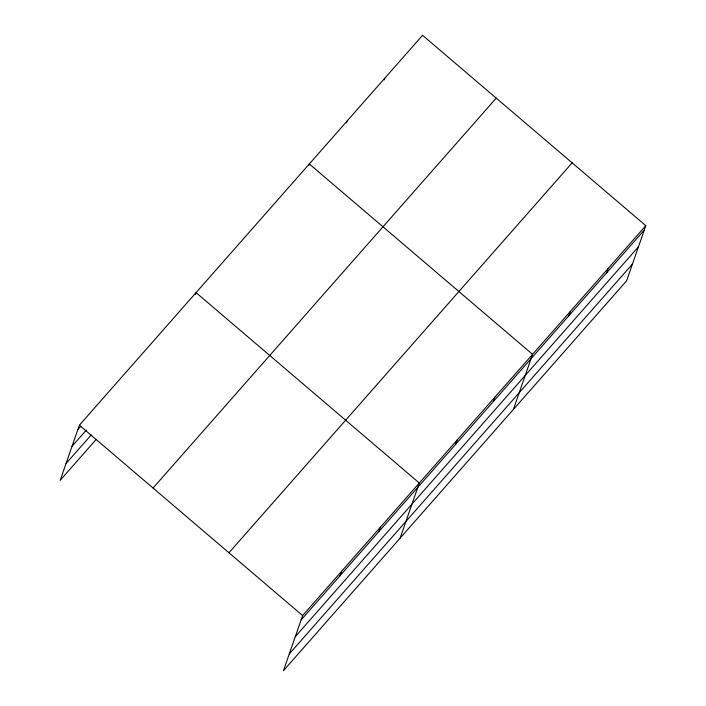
<?xml version="1.0" encoding="UTF-8"?>
<svg xmlns="http://www.w3.org/2000/svg" width="706" height="706" viewBox="0 0 706 706"><rect width="100%" height="100%" fill="white"/><g stroke="black" fill="none" stroke-linecap="round" stroke-linejoin="round"><path stroke-width="1.06" d="M645.822 225.673L302.627 615.588L283.441 670.7L626.628 280.785L645.822 225.673L422.559 35.3L79.372 425.215L60.178 480.327L96.192 439.406M195.447 294.384L196.056 292.646L419.311 483.019L400.125 538.131M308.698 165.716L309.307 163.969L532.571 354.35L513.377 409.454M346.452 122.826L347.061 121.079M384.205 79.928L384.814 78.189M340.01 575.752L341.527 571.401M378.901 531.556L380.419 527.205M455.555 444.48L457.064 440.129M493.3 401.59L494.818 397.24M568.807 315.803L570.324 311.452M606.56 272.913L608.069 268.562M77.854 429.566L80.731 426.292M72.021 446.316L86.423 429.954M66.011 463.577L91.224 434.931M153.043 488.04L496.239 98.125M228.956 552.772L572.151 162.848M301.118 619.939L644.304 230.024M295.284 636.688L638.471 246.773M289.275 653.95L632.461 264.035M79.372 425.215L302.627 615.588"/></g></svg>
